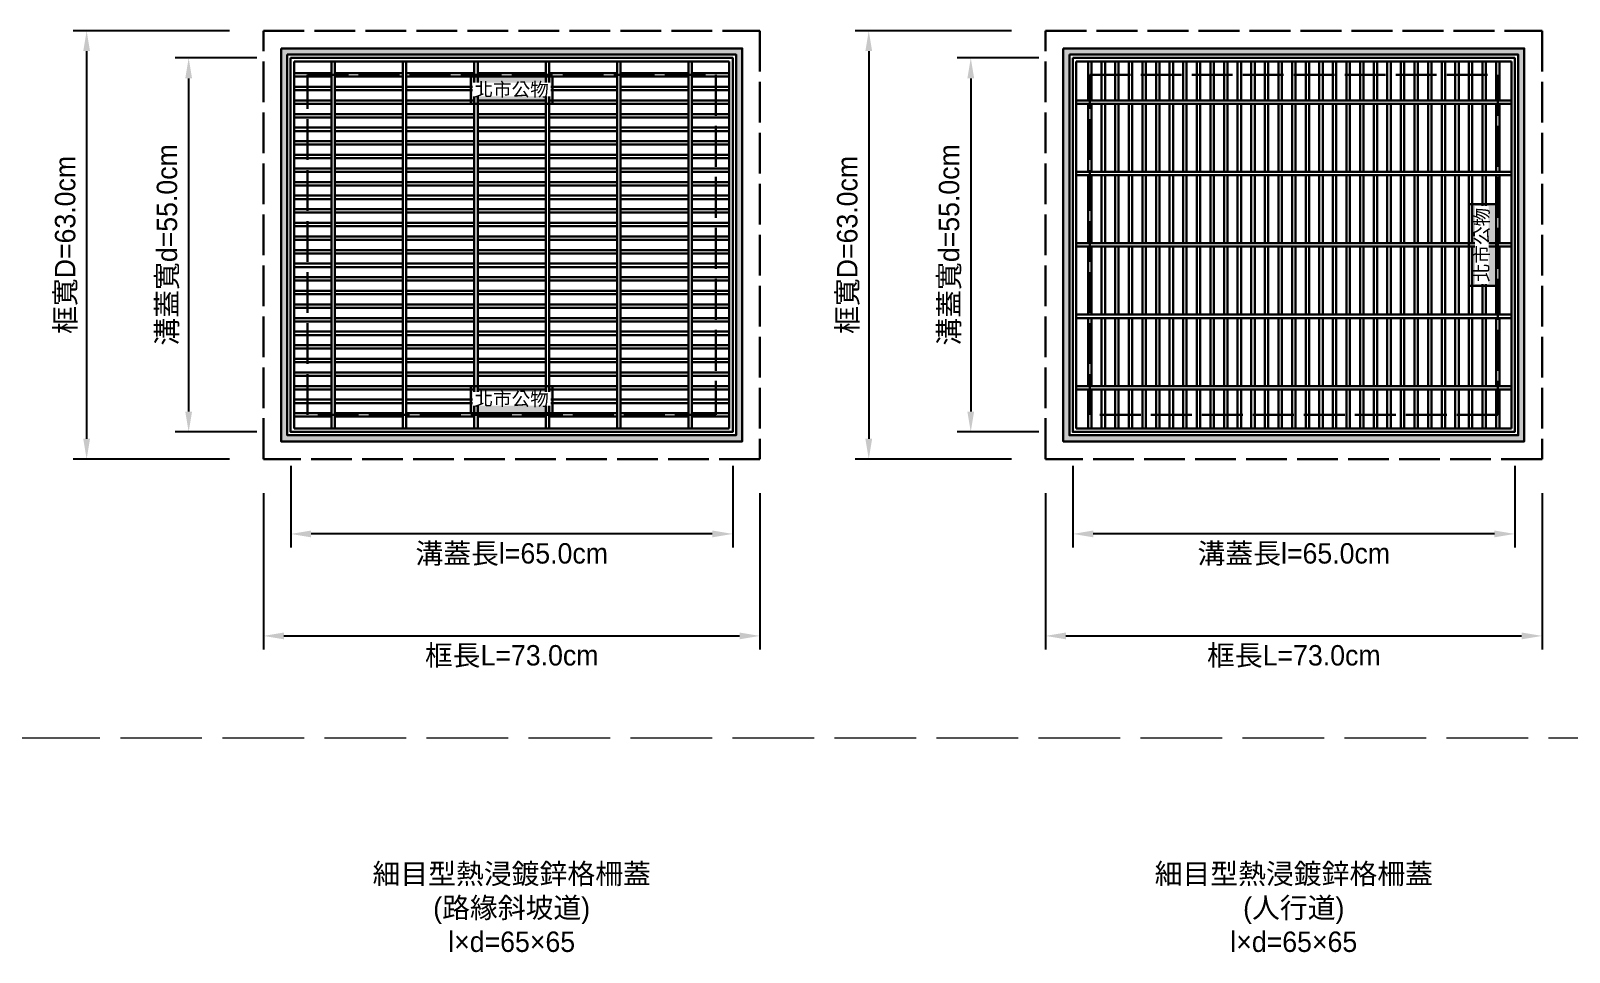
# Model space of a CAD drawing. Extents: x -8920 to 1950, y -2159 to 466.
# Drawn here: x 510.5 to 736.7, y -309.2 to -173.7 of the extents above; entities that cross this region are included whole.
import ezdxf

# ---------------------------------------------------------------- set-up
doc = ezdxf.new("R2010")
doc.units = 0
doc.header["$MEASUREMENT"] = 0
doc.linetypes.add('ACAD_ISO02W100', pattern=[15, 12, -3])
doc.layers.add('一、4.基本-隱藏', color=9, linetype='ACAD_ISO02W100', lineweight=20, plot=False)
doc.layers.add('三、3.文字-註解文字', color=2, linetype='Continuous')
doc.layers.add('二、6.繪圖-其他施作項目', color=35, linetype='Continuous', lineweight=30)
doc.styles.get("Standard").update_dxf_attribs({"font": 'kaiu.ttf', "height": 2})
doc.styles.add('註解文字', font='MS PGothic.ttf', dxfattribs={"height": 3})
doc.dimstyles.new('註解文字', dxfattribs={"dimtxt": 3, "dimasz": 3, "dimexe": 2, "dimexo": 5, "dimgap": 1, "dimtad": 2, "dimzin": 0, "dimdsep": 46, "dimtxsty": '註解文字', "dimcen": 0.1, "dimclrd": 144, "dimclre": 144, "dimclrt": 256, "dimadec": 0, "dimazin": 0, "dimtfac": 1, "dimtofl": 0, "dimtmove": 0, "dimatfit": 3, "dimfxl": 15, "dimtolj": 1, "dimtzin": 0, "dimlwd": -1, "dimlwe": -1, "dimarcsym": 1})

# ---------------------------------------------------------------- blocks, each defined once
blk = doc.blocks.new('*D12')
at = {"layer": 'Defpoints', "color": 0, "transparency": 16777216}
for p in [(548.72, -177.69), (533.72, -232.69), (548.72, -232.69)]:
    blk.add_point(p, dxfattribs=at)
at = {"layer": '三、3.文字-註解文字', "color": 144, "transparency": 16777216}
for p, q in [((543.72, -177.69), (531.72, -177.69)), ((533.72, -180.69), (533.72, -229.69)), ((543.72, -232.69), (531.72, -232.69))]:
    blk.add_line(p, q, dxfattribs=at)
for points in [[(533.22, -180.69), (534.22, -180.69), (533.72, -177.69)], [(533.22, -229.69), (534.22, -229.69), (533.72, -232.69)]]:
    blk.add_solid(points, dxfattribs=at)
at = {"layer": '三、3.文字-註解文字', "transparency": 16777216, "insert": (530.69, -205.19), "char_height": 3, "attachment_point": 5, "rotation": 90, "style": '註解文字'}
blk.add_mtext('\\A1;溝蓋寬{\\fMS PGothic|b0|i0|c128|p34;d=55.0cm}', dxfattribs=at)
blk = doc.blocks.new('*D13')
at = {"layer": 'Defpoints', "color": 0, "transparency": 16777216}
for p in [(548.72, -232.69), (613.72, -232.69), (548.72, -247.69)]:
    blk.add_point(p, dxfattribs=at)
at = {"layer": '三、3.文字-註解文字', "color": 144, "transparency": 16777216}
for p, q in [((548.72, -237.69), (548.72, -249.69)), ((613.72, -237.69), (613.72, -249.69)), ((610.72, -247.69), (551.72, -247.69))]:
    blk.add_line(p, q, dxfattribs=at)
for points in [[(551.72, -247.19), (551.72, -248.19), (548.72, -247.69)], [(610.72, -247.19), (610.72, -248.19), (613.72, -247.69)]]:
    blk.add_solid(points, dxfattribs=at)
at = {"layer": '三、3.文字-註解文字', "transparency": 16777216, "insert": (581.22, -250.72), "char_height": 3, "attachment_point": 5, "style": '註解文字'}
blk.add_mtext('\\A1;溝蓋長l{\\fMS PGothic|b0|i0|c128|p34;=65.0cm}', dxfattribs=at)
blk = doc.blocks.new('*D18')
at = {"layer": 'Defpoints', "color": 0, "transparency": 16777216}
for p in [(663.72, -177.69), (648.72, -232.69), (663.72, -232.69)]:
    blk.add_point(p, dxfattribs=at)
at = {"layer": '三、3.文字-註解文字', "color": 144, "transparency": 16777216}
for p, q in [((658.72, -177.69), (646.72, -177.69)), ((648.72, -180.69), (648.72, -229.69)), ((658.72, -232.69), (646.72, -232.69))]:
    blk.add_line(p, q, dxfattribs=at)
for points in [[(648.22, -180.69), (649.22, -180.69), (648.72, -177.69)], [(648.22, -229.69), (649.22, -229.69), (648.72, -232.69)]]:
    blk.add_solid(points, dxfattribs=at)
at = {"layer": '三、3.文字-註解文字', "transparency": 16777216, "insert": (645.69, -205.19), "char_height": 3, "attachment_point": 5, "rotation": 90, "style": '註解文字'}
blk.add_mtext('\\A1;溝蓋寬d=55.0cm', dxfattribs=at)
blk = doc.blocks.new('*D19')
at = {"layer": 'Defpoints', "color": 0, "transparency": 16777216}
for p in [(663.72, -232.69), (728.72, -232.69), (663.72, -247.69)]:
    blk.add_point(p, dxfattribs=at)
at = {"layer": '三、3.文字-註解文字', "color": 144, "transparency": 16777216}
for p, q in [((663.72, -237.69), (663.72, -249.69)), ((728.72, -237.69), (728.72, -249.69)), ((725.72, -247.69), (666.72, -247.69))]:
    blk.add_line(p, q, dxfattribs=at)
for points in [[(666.72, -247.19), (666.72, -248.19), (663.72, -247.69)], [(725.72, -247.19), (725.72, -248.19), (728.72, -247.69)]]:
    blk.add_solid(points, dxfattribs=at)
at = {"layer": '三、3.文字-註解文字', "transparency": 16777216, "insert": (696.22, -250.72), "char_height": 3, "attachment_point": 5, "style": '註解文字'}
blk.add_mtext('\\A1;溝蓋長l=65.0cm', dxfattribs=at)
blk = doc.blocks.new('*D29')
at = {"layer": 'Defpoints', "color": 0, "transparency": 16777216}
for p in [(544.72, -236.69), (617.72, -236.69), (617.72, -262.69)]:
    blk.add_point(p, dxfattribs=at)
at = {"layer": '三、3.文字-註解文字', "color": 144, "transparency": 16777216}
for p, q in [((544.72, -241.69), (544.72, -264.69)), ((617.72, -241.69), (617.72, -264.69)), ((547.72, -262.69), (614.72, -262.69))]:
    blk.add_line(p, q, dxfattribs=at)
for points in [[(547.72, -262.19), (547.72, -263.19), (544.72, -262.69)], [(614.72, -262.19), (614.72, -263.19), (617.72, -262.69)]]:
    blk.add_solid(points, dxfattribs=at)
at = {"layer": '三、3.文字-註解文字', "transparency": 16777216, "insert": (581.22, -265.71), "char_height": 3, "attachment_point": 5, "style": '註解文字'}
blk.add_mtext('\\A1;框長L=73.0cm', dxfattribs=at)
blk = doc.blocks.new('*D30')
at = {"layer": 'Defpoints', "color": 0, "transparency": 16777216}
for p in [(659.72, -173.69), (633.72, -236.69), (659.72, -236.69)]:
    blk.add_point(p, dxfattribs=at)
at = {"layer": '三、3.文字-註解文字', "color": 144, "transparency": 16777216}
for p, q in [((654.72, -173.69), (631.72, -173.69)), ((633.72, -176.69), (633.72, -233.69)), ((654.72, -236.69), (631.72, -236.69))]:
    blk.add_line(p, q, dxfattribs=at)
for points in [[(633.22, -176.69), (634.22, -176.69), (633.72, -173.69)], [(633.22, -233.69), (634.22, -233.69), (633.72, -236.69)]]:
    blk.add_solid(points, dxfattribs=at)
at = {"layer": '三、3.文字-註解文字', "transparency": 16777216, "insert": (630.72, -205.19), "char_height": 3, "attachment_point": 5, "rotation": 90, "style": '註解文字'}
blk.add_mtext('\\A1;框寬D=63.0cm', dxfattribs=at)
blk = doc.blocks.new('*D31')
at = {"layer": 'Defpoints', "color": 0, "transparency": 16777216}
for p in [(659.72, -236.69), (732.72, -236.69), (732.72, -262.69)]:
    blk.add_point(p, dxfattribs=at)
at = {"layer": '三、3.文字-註解文字', "color": 144, "transparency": 16777216}
for p, q in [((659.72, -241.69), (659.72, -264.69)), ((732.72, -241.69), (732.72, -264.69)), ((662.72, -262.69), (729.72, -262.69))]:
    blk.add_line(p, q, dxfattribs=at)
for points in [[(662.72, -262.19), (662.72, -263.19), (659.72, -262.69)], [(729.72, -262.19), (729.72, -263.19), (732.72, -262.69)]]:
    blk.add_solid(points, dxfattribs=at)
at = {"layer": '三、3.文字-註解文字', "transparency": 16777216, "insert": (696.22, -265.71), "char_height": 3, "attachment_point": 5, "style": '註解文字'}
blk.add_mtext('\\A1;框長L=73.0cm', dxfattribs=at)
blk = doc.blocks.new('*D38')
at = {"layer": 'Defpoints', "color": 0, "transparency": 16777216}
for p in [(544.72, -173.69), (518.72, -236.69), (544.72, -236.69)]:
    blk.add_point(p, dxfattribs=at)
at = {"layer": '三、3.文字-註解文字', "color": 144, "transparency": 16777216}
for p, q in [((539.72, -173.69), (516.72, -173.69)), ((518.72, -176.69), (518.72, -233.69)), ((539.72, -236.69), (516.72, -236.69))]:
    blk.add_line(p, q, dxfattribs=at)
for points in [[(518.22, -176.69), (519.22, -176.69), (518.72, -173.69)], [(518.22, -233.69), (519.22, -233.69), (518.72, -236.69)]]:
    blk.add_solid(points, dxfattribs=at)
at = {"layer": '三、3.文字-註解文字', "transparency": 16777216, "insert": (515.72, -205.19), "char_height": 3, "attachment_point": 5, "rotation": 90, "style": '註解文字'}
blk.add_mtext('\\A1;框寬D=63.0cm', dxfattribs=at)

msp = doc.modelspace()

# ---------------------------------------------------------------- hatches: boundary and pattern name
at = {"layer": '二、6.繪圖-其他施作項目'}
h = msp.add_hatch(color=256, dxfattribs=at)
h.dxf.hatch_style = 1
h.paths.add_polyline_path([(587.216, -184.44), (587.216, -180.44), (575.216, -180.44), (575.216, -184.44)])
h = msp.add_hatch(color=256, dxfattribs=at)
h.dxf.hatch_style = 1
h.paths.add_polyline_path([(725.966, -199.19), (721.966, -199.19), (721.966, -211.19), (725.966, -211.19)])
h = msp.add_hatch(color=256, dxfattribs=at)
h.dxf.hatch_style = 1
h.paths.add_polyline_path([(587.216, -229.94), (587.216, -225.94), (575.216, -225.94), (575.216, -229.94)])

# ---------------------------------------------------------------- linework, layer by layer
at = {"layer": '一、4.基本-隱藏'}
msp.add_lwpolyline([(148.68, -277.69), (1949.623, -277.69)], dxfattribs=at)
at = {"layer": '二、6.繪圖-其他施作項目'}
for points in [[(548.716, -177.69), (613.716, -177.69), (613.716, -232.69), (548.716, -232.69)], [(663.716, -177.69), (728.716, -177.69), (728.716, -232.69), (663.716, -232.69)], [(575.216, -180.44), (587.216, -180.44), (587.216, -184.44), (575.216, -184.44)], [(721.966, -211.19), (721.966, -199.19), (725.966, -199.19), (725.966, -211.19)], [(575.216, -225.94), (587.216, -225.94), (587.216, -229.94), (575.216, -229.94)]]:
    msp.add_lwpolyline(points, close=True, dxfattribs=at)
for points in [[(549.216, -178.19), (613.216, -178.19)], [(549.216, -232.19), (549.216, -178.19)], [(554.716, -178.19), (554.716, -232.19)], [(555.216, -178.19), (555.216, -232.19)], [(565.216, -178.19), (565.216, -232.19)], [(565.716, -178.19), (565.716, -232.19)], [(575.716, -178.19), (575.716, -232.19)], [(576.216, -178.19), (576.216, -232.19)], [(586.216, -232.19), (586.216, -178.19)], [(586.716, -232.19), (586.716, -178.19)], [(596.716, -232.19), (596.716, -178.19)], [(597.216, -232.19), (597.216, -178.19)], [(607.216, -232.19), (607.216, -178.19)], [(607.716, -232.19), (607.716, -178.19)], [(613.216, -178.19), (613.216, -232.19)], [(664.216, -178.19), (728.216, -178.19)], [(664.216, -232.19), (664.216, -178.19)], [(665.966, -183.94), (665.966, -178.19)], [(666.466, -183.94), (666.466, -178.19)], [(667.966, -183.94), (667.966, -178.19)], [(668.466, -183.94), (668.466, -178.19)], [(669.966, -183.94), (669.966, -178.19)], [(670.466, -183.94), (670.466, -178.19)], [(671.966, -183.94), (671.966, -178.19)], [(672.466, -183.94), (672.466, -178.19)], [(673.966, -183.94), (673.966, -178.19)], [(674.466, -183.94), (674.466, -178.19)], [(675.966, -183.94), (675.966, -178.19)], [(676.466, -183.94), (676.466, -178.19)], [(677.966, -183.94), (677.966, -178.19)], [(678.466, -183.94), (678.466, -178.19)], [(679.966, -183.94), (679.966, -178.19)], [(680.466, -183.94), (680.466, -178.19)], [(681.966, -183.94), (681.966, -178.19)], [(682.466, -183.94), (682.466, -178.19)], [(683.966, -183.94), (683.966, -178.19)], [(684.466, -183.94), (684.466, -178.19)], [(685.966, -183.94), (685.966, -178.19)], [(686.466, -183.94), (686.466, -178.19)], [(687.966, -183.94), (687.966, -178.19)], [(688.466, -183.94), (688.466, -178.19)], [(689.966, -183.94), (689.966, -178.19)], [(690.466, -183.94), (690.466, -178.19)], [(691.966, -183.94), (691.966, -178.19)], [(692.466, -183.94), (692.466, -178.19)], [(693.966, -183.94), (693.966, -178.19)], [(694.466, -183.94), (694.466, -178.19)], [(695.966, -183.94), (695.966, -178.19)], [(696.466, -183.94), (696.466, -178.19)], [(697.966, -183.94), (697.966, -178.19)], [(698.466, -183.94), (698.466, -178.19)], [(699.966, -183.94), (699.966, -178.19)], [(700.466, -183.94), (700.466, -178.19)], [(701.966, -183.94), (701.966, -178.19)], [(702.466, -183.94), (702.466, -178.19)], [(703.966, -183.94), (703.966, -178.19)], [(704.466, -183.94), (704.466, -178.19)], [(705.966, -183.94), (705.966, -178.19)], [(706.466, -183.94), (706.466, -178.19)], [(707.966, -183.94), (707.966, -178.19)], [(708.466, -183.94), (708.466, -178.19)], [(709.966, -183.94), (709.966, -178.19)], [(710.466, -183.94), (710.466, -178.19)], [(711.966, -183.94), (711.966, -178.19)], [(712.466, -183.94), (712.466, -178.19)], [(713.966, -183.94), (713.966, -178.19)], [(714.466, -183.94), (714.466, -178.19)], [(715.966, -183.94), (715.966, -178.19)], [(716.466, -183.94), (716.466, -178.19)], [(717.966, -183.94), (717.966, -178.19)], [(718.466, -183.94), (718.466, -178.19)], [(719.966, -183.94), (719.966, -178.19)], [(720.466, -183.94), (720.466, -178.19)], [(721.966, -183.94), (721.966, -178.19)], [(722.466, -183.94), (722.466, -178.19)], [(723.966, -178.19), (723.966, -183.94)], [(724.466, -178.19), (724.466, -183.94)], [(725.966, -178.19), (725.966, -183.94)], [(726.466, -178.19), (726.466, -183.94)], [(728.216, -178.19), (728.216, -232.19)], [(549.216, -179.94), (554.716, -179.94)], [(549.216, -180.44), (554.716, -180.44)], [(555.216, -179.94), (565.216, -179.94)], [(555.216, -180.44), (565.216, -180.44)], [(565.716, -179.94), (575.716, -179.94)], [(565.716, -180.44), (575.716, -180.44)], [(576.216, -179.94), (586.216, -179.94)], [(576.216, -180.44), (586.216, -180.44)], [(586.716, -179.94), (596.716, -179.94)], [(586.716, -180.44), (596.716, -180.44)], [(597.216, -179.94), (607.216, -179.94)], [(597.216, -180.44), (607.216, -180.44)], [(607.716, -179.94), (613.216, -179.94)], [(607.716, -180.44), (613.216, -180.44)], [(549.216, -181.94), (554.716, -181.94)], [(549.216, -182.44), (554.716, -182.44)], [(555.216, -181.94), (565.216, -181.94)], [(555.216, -182.44), (565.216, -182.44)], [(565.716, -181.94), (575.716, -181.94)], [(565.716, -182.44), (575.716, -182.44)], [(576.216, -181.94), (586.216, -181.94)], [(576.216, -182.44), (586.216, -182.44)], [(586.716, -181.94), (596.716, -181.94)], [(586.716, -182.44), (596.716, -182.44)], [(597.216, -181.94), (607.216, -181.94)], [(597.216, -182.44), (607.216, -182.44)], [(607.716, -181.94), (613.216, -181.94)], [(607.716, -182.44), (613.216, -182.44)], [(554.716, -183.94), (549.216, -183.94)], [(554.716, -184.44), (549.216, -184.44)], [(565.216, -183.94), (555.216, -183.94)], [(565.216, -184.44), (555.216, -184.44)], [(575.716, -183.94), (565.716, -183.94)], [(575.716, -184.44), (565.716, -184.44)], [(586.216, -183.94), (576.216, -183.94)], [(586.216, -184.44), (576.216, -184.44)], [(596.716, -183.94), (586.716, -183.94)], [(596.716, -184.44), (586.716, -184.44)], [(607.216, -183.94), (597.216, -183.94)], [(607.216, -184.44), (597.216, -184.44)], [(613.216, -183.94), (607.716, -183.94)], [(613.216, -184.44), (607.716, -184.44)], [(664.216, -183.94), (728.216, -183.94)], [(664.216, -184.44), (728.216, -184.44)], [(665.966, -194.44), (665.966, -184.44)], [(666.466, -194.44), (666.466, -184.44)], [(667.966, -194.44), (667.966, -184.44)], [(668.466, -194.44), (668.466, -184.44)], [(669.966, -194.44), (669.966, -184.44)], [(670.466, -194.44), (670.466, -184.44)], [(671.966, -194.44), (671.966, -184.44)], [(672.466, -194.44), (672.466, -184.44)], [(673.966, -194.44), (673.966, -184.44)], [(674.466, -194.44), (674.466, -184.44)], [(675.966, -194.44), (675.966, -184.44)], [(676.466, -194.44), (676.466, -184.44)], [(677.966, -194.44), (677.966, -184.44)], [(678.466, -194.44), (678.466, -184.44)], [(679.966, -194.44), (679.966, -184.44)], [(680.466, -194.44), (680.466, -184.44)], [(681.966, -194.44), (681.966, -184.44)], [(682.466, -194.44), (682.466, -184.44)], [(683.966, -194.44), (683.966, -184.44)], [(684.466, -194.44), (684.466, -184.44)], [(685.966, -194.44), (685.966, -184.44)], [(686.466, -194.44), (686.466, -184.44)], [(687.966, -194.44), (687.966, -184.44)], [(688.466, -194.44), (688.466, -184.44)], [(689.966, -194.44), (689.966, -184.44)], [(690.466, -194.44), (690.466, -184.44)], [(691.966, -194.44), (691.966, -184.44)], [(692.466, -194.44), (692.466, -184.44)], [(693.966, -194.44), (693.966, -184.44)], [(694.466, -194.44), (694.466, -184.44)], [(695.966, -194.44), (695.966, -184.44)], [(696.466, -194.44), (696.466, -184.44)], [(697.966, -194.44), (697.966, -184.44)], [(698.466, -194.44), (698.466, -184.44)], [(699.966, -194.44), (699.966, -184.44)], [(700.466, -194.44), (700.466, -184.44)], [(701.966, -194.44), (701.966, -184.44)], [(702.466, -194.44), (702.466, -184.44)], [(703.966, -194.44), (703.966, -184.44)], [(704.466, -194.44), (704.466, -184.44)], [(705.966, -194.44), (705.966, -184.44)], [(706.466, -194.44), (706.466, -184.44)], [(707.966, -194.44), (707.966, -184.44)], [(708.466, -194.44), (708.466, -184.44)], [(709.966, -194.44), (709.966, -184.44)], [(710.466, -194.44), (710.466, -184.44)], [(711.966, -194.44), (711.966, -184.44)], [(712.466, -194.44), (712.466, -184.44)], [(713.966, -194.44), (713.966, -184.44)], [(714.466, -194.44), (714.466, -184.44)], [(715.966, -194.44), (715.966, -184.44)], [(716.466, -194.44), (716.466, -184.44)], [(717.966, -194.44), (717.966, -184.44)], [(718.466, -194.44), (718.466, -184.44)], [(719.966, -194.44), (719.966, -184.44)], [(720.466, -194.44), (720.466, -184.44)], [(721.966, -194.44), (721.966, -184.44)], [(722.466, -194.44), (722.466, -184.44)], [(723.966, -184.44), (723.966, -194.44)], [(724.466, -184.44), (724.466, -194.44)], [(725.966, -184.44), (725.966, -194.44)], [(726.466, -184.44), (726.466, -194.44)], [(554.716, -185.94), (549.216, -185.94)], [(554.716, -186.44), (549.216, -186.44)], [(565.216, -185.94), (555.216, -185.94)], [(565.216, -186.44), (555.216, -186.44)], [(575.716, -185.94), (565.716, -185.94)], [(575.716, -186.44), (565.716, -186.44)], [(586.216, -185.94), (576.216, -185.94)], [(586.216, -186.44), (576.216, -186.44)], [(596.716, -185.94), (586.716, -185.94)], [(596.716, -186.44), (586.716, -186.44)], [(607.216, -185.94), (597.216, -185.94)], [(607.216, -186.44), (597.216, -186.44)], [(613.216, -185.94), (607.716, -185.94)], [(613.216, -186.44), (607.716, -186.44)], [(554.716, -187.94), (549.216, -187.94)], [(554.716, -188.44), (549.216, -188.44)], [(554.716, -189.94), (549.216, -189.94)], [(565.216, -187.94), (555.216, -187.94)], [(565.216, -188.44), (555.216, -188.44)], [(565.216, -189.94), (555.216, -189.94)], [(575.716, -187.94), (565.716, -187.94)], [(575.716, -188.44), (565.716, -188.44)], [(575.716, -189.94), (565.716, -189.94)], [(586.216, -187.94), (576.216, -187.94)], [(586.216, -188.44), (576.216, -188.44)], [(586.216, -189.94), (576.216, -189.94)], [(596.716, -187.94), (586.716, -187.94)], [(596.716, -188.44), (586.716, -188.44)], [(596.716, -189.94), (586.716, -189.94)], [(607.216, -187.94), (597.216, -187.94)], [(607.216, -188.44), (597.216, -188.44)], [(607.216, -189.94), (597.216, -189.94)], [(613.216, -187.94), (607.716, -187.94)], [(613.216, -188.44), (607.716, -188.44)], [(613.216, -189.94), (607.716, -189.94)], [(554.716, -190.44), (549.216, -190.44)], [(554.716, -191.94), (549.216, -191.94)], [(565.216, -190.44), (555.216, -190.44)], [(565.216, -191.94), (555.216, -191.94)], [(575.716, -190.44), (565.716, -190.44)], [(575.716, -191.94), (565.716, -191.94)], [(586.216, -190.44), (576.216, -190.44)], [(586.216, -191.94), (576.216, -191.94)], [(596.716, -190.44), (586.716, -190.44)], [(596.716, -191.94), (586.716, -191.94)], [(607.216, -190.44), (597.216, -190.44)], [(607.216, -191.94), (597.216, -191.94)], [(613.216, -190.44), (607.716, -190.44)], [(613.216, -191.94), (607.716, -191.94)], [(554.716, -192.44), (549.216, -192.44)], [(554.716, -193.94), (549.216, -193.94)], [(554.716, -194.44), (549.216, -194.44)], [(565.216, -192.44), (555.216, -192.44)], [(565.216, -193.94), (555.216, -193.94)], [(565.216, -194.44), (555.216, -194.44)], [(575.716, -192.44), (565.716, -192.44)], [(575.716, -193.94), (565.716, -193.94)], [(575.716, -194.44), (565.716, -194.44)], [(586.216, -192.44), (576.216, -192.44)], [(586.216, -193.94), (576.216, -193.94)], [(586.216, -194.44), (576.216, -194.44)], [(596.716, -192.44), (586.716, -192.44)], [(596.716, -193.94), (586.716, -193.94)], [(596.716, -194.44), (586.716, -194.44)], [(607.216, -192.44), (597.216, -192.44)], [(607.216, -193.94), (597.216, -193.94)], [(607.216, -194.44), (597.216, -194.44)], [(613.216, -192.44), (607.716, -192.44)], [(613.216, -193.94), (607.716, -193.94)], [(613.216, -194.44), (607.716, -194.44)], [(664.216, -194.44), (728.216, -194.44)], [(554.716, -195.94), (549.216, -195.94)], [(554.716, -196.44), (549.216, -196.44)], [(565.216, -195.94), (555.216, -195.94)], [(565.216, -196.44), (555.216, -196.44)], [(575.716, -195.94), (565.716, -195.94)], [(575.716, -196.44), (565.716, -196.44)], [(586.216, -195.94), (576.216, -195.94)], [(586.216, -196.44), (576.216, -196.44)], [(596.716, -195.94), (586.716, -195.94)], [(596.716, -196.44), (586.716, -196.44)], [(607.216, -195.94), (597.216, -195.94)], [(607.216, -196.44), (597.216, -196.44)], [(613.216, -195.94), (607.716, -195.94)], [(613.216, -196.44), (607.716, -196.44)], [(664.216, -194.94), (728.216, -194.94)], [(665.966, -204.94), (665.966, -194.94)], [(666.466, -204.94), (666.466, -194.94)], [(667.966, -204.94), (667.966, -194.94)], [(668.466, -204.94), (668.466, -194.94)], [(669.966, -204.94), (669.966, -194.94)], [(670.466, -204.94), (670.466, -194.94)], [(671.966, -204.94), (671.966, -194.94)], [(672.466, -204.94), (672.466, -194.94)], [(673.966, -204.94), (673.966, -194.94)], [(674.466, -204.94), (674.466, -194.94)], [(675.966, -204.94), (675.966, -194.94)], [(676.466, -204.94), (676.466, -194.94)], [(677.966, -204.94), (677.966, -194.94)], [(678.466, -204.94), (678.466, -194.94)], [(679.966, -204.94), (679.966, -194.94)], [(680.466, -204.94), (680.466, -194.94)], [(681.966, -204.94), (681.966, -194.94)], [(682.466, -204.94), (682.466, -194.94)], [(683.966, -204.94), (683.966, -194.94)], [(684.466, -204.94), (684.466, -194.94)], [(685.966, -204.94), (685.966, -194.94)], [(686.466, -204.94), (686.466, -194.94)], [(687.966, -204.94), (687.966, -194.94)], [(688.466, -204.94), (688.466, -194.94)], [(689.966, -204.94), (689.966, -194.94)], [(690.466, -204.94), (690.466, -194.94)], [(691.966, -204.94), (691.966, -194.94)], [(692.466, -204.94), (692.466, -194.94)], [(693.966, -204.94), (693.966, -194.94)], [(694.466, -204.94), (694.466, -194.94)], [(695.966, -204.94), (695.966, -194.94)], [(696.466, -204.94), (696.466, -194.94)], [(697.966, -204.94), (697.966, -194.94)], [(698.466, -204.94), (698.466, -194.94)], [(699.966, -204.94), (699.966, -194.94)], [(700.466, -204.94), (700.466, -194.94)], [(701.966, -204.94), (701.966, -194.94)], [(702.466, -204.94), (702.466, -194.94)], [(703.966, -204.94), (703.966, -194.94)], [(704.466, -204.94), (704.466, -194.94)], [(705.966, -204.94), (705.966, -194.94)], [(706.466, -204.94), (706.466, -194.94)], [(707.966, -204.94), (707.966, -194.94)], [(708.466, -204.94), (708.466, -194.94)], [(709.966, -204.94), (709.966, -194.94)], [(710.466, -204.94), (710.466, -194.94)], [(711.966, -204.94), (711.966, -194.94)], [(712.466, -204.94), (712.466, -194.94)], [(713.966, -204.94), (713.966, -194.94)], [(714.466, -204.94), (714.466, -194.94)], [(715.966, -204.94), (715.966, -194.94)], [(716.466, -204.94), (716.466, -194.94)], [(717.966, -204.94), (717.966, -194.94)], [(718.466, -204.94), (718.466, -194.94)], [(719.966, -204.94), (719.966, -194.94)], [(720.466, -204.94), (720.466, -194.94)], [(721.966, -204.94), (721.966, -194.94)], [(722.466, -204.94), (722.466, -194.94)], [(723.966, -194.94), (723.966, -204.94)], [(724.466, -194.94), (724.466, -204.94)], [(725.966, -194.94), (725.966, -204.94)], [(726.466, -194.94), (726.466, -204.94)], [(554.716, -197.94), (549.216, -197.94)], [(554.716, -198.44), (549.216, -198.44)], [(565.216, -197.94), (555.216, -197.94)], [(565.216, -198.44), (555.216, -198.44)], [(575.716, -197.94), (565.716, -197.94)], [(575.716, -198.44), (565.716, -198.44)], [(586.216, -197.94), (576.216, -197.94)], [(586.216, -198.44), (576.216, -198.44)], [(596.716, -197.94), (586.716, -197.94)], [(596.716, -198.44), (586.716, -198.44)], [(607.216, -197.94), (597.216, -197.94)], [(607.216, -198.44), (597.216, -198.44)], [(613.216, -197.94), (607.716, -197.94)], [(613.216, -198.44), (607.716, -198.44)], [(554.716, -199.94), (549.216, -199.94)], [(554.716, -200.44), (549.216, -200.44)], [(565.216, -199.94), (555.216, -199.94)], [(565.216, -200.44), (555.216, -200.44)], [(575.716, -199.94), (565.716, -199.94)], [(575.716, -200.44), (565.716, -200.44)], [(586.216, -199.94), (576.216, -199.94)], [(586.216, -200.44), (576.216, -200.44)], [(596.716, -199.94), (586.716, -199.94)], [(596.716, -200.44), (586.716, -200.44)], [(607.216, -199.94), (597.216, -199.94)], [(607.216, -200.44), (597.216, -200.44)], [(613.216, -199.94), (607.716, -199.94)], [(613.216, -200.44), (607.716, -200.44)], [(554.716, -201.94), (549.216, -201.94)], [(554.716, -202.44), (549.216, -202.44)], [(565.216, -201.94), (555.216, -201.94)], [(565.216, -202.44), (555.216, -202.44)], [(575.716, -201.94), (565.716, -201.94)], [(575.716, -202.44), (565.716, -202.44)], [(586.216, -201.94), (576.216, -201.94)], [(586.216, -202.44), (576.216, -202.44)], [(596.716, -201.94), (586.716, -201.94)], [(596.716, -202.44), (586.716, -202.44)], [(607.216, -201.94), (597.216, -201.94)], [(607.216, -202.44), (597.216, -202.44)], [(613.216, -201.94), (607.716, -201.94)], [(613.216, -202.44), (607.716, -202.44)], [(554.716, -203.94), (549.216, -203.94)], [(554.716, -204.44), (549.216, -204.44)], [(565.216, -203.94), (555.216, -203.94)], [(565.216, -204.44), (555.216, -204.44)], [(575.716, -203.94), (565.716, -203.94)], [(575.716, -204.44), (565.716, -204.44)], [(586.216, -203.94), (576.216, -203.94)], [(586.216, -204.44), (576.216, -204.44)], [(596.716, -203.94), (586.716, -203.94)], [(596.716, -204.44), (586.716, -204.44)], [(607.216, -203.94), (597.216, -203.94)], [(607.216, -204.44), (597.216, -204.44)], [(613.216, -203.94), (607.716, -203.94)], [(613.216, -204.44), (607.716, -204.44)], [(664.216, -204.94), (728.216, -204.94)], [(728.216, -205.44), (664.216, -205.44)], [(665.966, -215.44), (665.966, -205.44)], [(666.466, -215.44), (666.466, -205.44)], [(667.966, -215.44), (667.966, -205.44)], [(668.466, -215.44), (668.466, -205.44)], [(669.966, -215.44), (669.966, -205.44)], [(670.466, -215.44), (670.466, -205.44)], [(671.966, -215.44), (671.966, -205.44)], [(672.466, -215.44), (672.466, -205.44)], [(673.966, -215.44), (673.966, -205.44)], [(674.466, -215.44), (674.466, -205.44)], [(675.966, -215.44), (675.966, -205.44)], [(676.466, -215.44), (676.466, -205.44)], [(677.966, -215.44), (677.966, -205.44)], [(678.466, -215.44), (678.466, -205.44)], [(679.966, -215.44), (679.966, -205.44)], [(680.466, -215.44), (680.466, -205.44)], [(681.966, -215.44), (681.966, -205.44)], [(682.466, -215.44), (682.466, -205.44)], [(683.966, -215.44), (683.966, -205.44)], [(684.466, -215.44), (684.466, -205.44)], [(685.966, -215.44), (685.966, -205.44)], [(686.466, -215.44), (686.466, -205.44)], [(687.966, -215.44), (687.966, -205.44)], [(688.466, -215.44), (688.466, -205.44)], [(689.966, -215.44), (689.966, -205.44)], [(690.466, -215.44), (690.466, -205.44)], [(691.966, -215.44), (691.966, -205.44)], [(692.466, -215.44), (692.466, -205.44)], [(693.966, -215.44), (693.966, -205.44)], [(694.466, -215.44), (694.466, -205.44)], [(695.966, -215.44), (695.966, -205.44)], [(696.466, -215.44), (696.466, -205.44)], [(697.966, -215.44), (697.966, -205.44)], [(698.466, -215.44), (698.466, -205.44)], [(699.966, -215.44), (699.966, -205.44)], [(700.466, -215.44), (700.466, -205.44)], [(701.966, -215.44), (701.966, -205.44)], [(702.466, -215.44), (702.466, -205.44)], [(703.966, -215.44), (703.966, -205.44)], [(704.466, -215.44), (704.466, -205.44)], [(705.966, -215.44), (705.966, -205.44)], [(706.466, -215.44), (706.466, -205.44)], [(707.966, -215.44), (707.966, -205.44)], [(708.466, -215.44), (708.466, -205.44)], [(709.966, -215.44), (709.966, -205.44)], [(710.466, -215.44), (710.466, -205.44)], [(711.966, -215.44), (711.966, -205.44)], [(712.466, -215.44), (712.466, -205.44)], [(713.966, -215.44), (713.966, -205.44)], [(714.466, -215.44), (714.466, -205.44)], [(715.966, -215.44), (715.966, -205.44)], [(716.466, -215.44), (716.466, -205.44)], [(717.966, -215.44), (717.966, -205.44)], [(718.466, -215.44), (718.466, -205.44)], [(719.966, -215.44), (719.966, -205.44)], [(720.466, -215.44), (720.466, -205.44)], [(721.966, -215.44), (721.966, -205.44)], [(722.466, -215.44), (722.466, -205.44)], [(723.966, -205.44), (723.966, -215.44)], [(724.466, -205.44), (724.466, -215.44)], [(725.966, -205.44), (725.966, -215.44)], [(726.466, -205.44), (726.466, -215.44)], [(554.716, -205.94), (549.216, -205.94)], [(554.716, -206.44), (549.216, -206.44)], [(554.716, -207.94), (549.216, -207.94)], [(565.216, -205.94), (555.216, -205.94)], [(565.216, -206.44), (555.216, -206.44)], [(565.216, -207.94), (555.216, -207.94)], [(575.716, -205.94), (565.716, -205.94)], [(575.716, -206.44), (565.716, -206.44)], [(575.716, -207.94), (565.716, -207.94)], [(586.216, -205.94), (576.216, -205.94)], [(586.216, -206.44), (576.216, -206.44)], [(586.216, -207.94), (576.216, -207.94)], [(596.716, -205.94), (586.716, -205.94)], [(596.716, -206.44), (586.716, -206.44)], [(596.716, -207.94), (586.716, -207.94)], [(607.216, -205.94), (597.216, -205.94)], [(607.216, -206.44), (597.216, -206.44)], [(607.216, -207.94), (597.216, -207.94)], [(613.216, -205.94), (607.716, -205.94)], [(613.216, -206.44), (607.716, -206.44)], [(613.216, -207.94), (607.716, -207.94)], [(554.716, -208.44), (549.216, -208.44)], [(554.716, -209.94), (549.216, -209.94)], [(565.216, -208.44), (555.216, -208.44)], [(565.216, -209.94), (555.216, -209.94)], [(575.716, -208.44), (565.716, -208.44)], [(575.716, -209.94), (565.716, -209.94)], [(586.216, -208.44), (576.216, -208.44)], [(586.216, -209.94), (576.216, -209.94)], [(596.716, -208.44), (586.716, -208.44)], [(596.716, -209.94), (586.716, -209.94)], [(607.216, -208.44), (597.216, -208.44)], [(607.216, -209.94), (597.216, -209.94)], [(613.216, -208.44), (607.716, -208.44)], [(613.216, -209.94), (607.716, -209.94)], [(554.716, -210.44), (549.216, -210.44)], [(554.716, -211.94), (549.216, -211.94)], [(554.716, -212.44), (549.216, -212.44)], [(565.216, -210.44), (555.216, -210.44)], [(565.216, -211.94), (555.216, -211.94)], [(565.216, -212.44), (555.216, -212.44)], [(575.716, -210.44), (565.716, -210.44)], [(575.716, -211.94), (565.716, -211.94)], [(575.716, -212.44), (565.716, -212.44)], [(586.216, -210.44), (576.216, -210.44)], [(586.216, -211.94), (576.216, -211.94)], [(586.216, -212.44), (576.216, -212.44)], [(596.716, -210.44), (586.716, -210.44)], [(596.716, -211.94), (586.716, -211.94)], [(596.716, -212.44), (586.716, -212.44)], [(607.216, -210.44), (597.216, -210.44)], [(607.216, -211.94), (597.216, -211.94)], [(607.216, -212.44), (597.216, -212.44)], [(613.216, -210.44), (607.716, -210.44)], [(613.216, -211.94), (607.716, -211.94)], [(613.216, -212.44), (607.716, -212.44)], [(554.716, -213.94), (549.216, -213.94)], [(554.716, -214.44), (549.216, -214.44)], [(565.216, -213.94), (555.216, -213.94)], [(565.216, -214.44), (555.216, -214.44)], [(575.716, -213.94), (565.716, -213.94)], [(575.716, -214.44), (565.716, -214.44)], [(586.216, -213.94), (576.216, -213.94)], [(586.216, -214.44), (576.216, -214.44)], [(596.716, -213.94), (586.716, -213.94)], [(596.716, -214.44), (586.716, -214.44)], [(607.216, -213.94), (597.216, -213.94)], [(607.216, -214.44), (597.216, -214.44)], [(613.216, -213.94), (607.716, -213.94)], [(613.216, -214.44), (607.716, -214.44)], [(554.716, -215.94), (549.216, -215.94)], [(554.716, -216.44), (549.216, -216.44)], [(565.216, -215.94), (555.216, -215.94)], [(565.216, -216.44), (555.216, -216.44)], [(575.716, -215.94), (565.716, -215.94)], [(575.716, -216.44), (565.716, -216.44)], [(586.216, -215.94), (576.216, -215.94)], [(586.216, -216.44), (576.216, -216.44)], [(596.716, -215.94), (586.716, -215.94)], [(596.716, -216.44), (586.716, -216.44)], [(607.216, -215.94), (597.216, -215.94)], [(607.216, -216.44), (597.216, -216.44)], [(613.216, -215.94), (607.716, -215.94)], [(613.216, -216.44), (607.716, -216.44)], [(728.216, -215.44), (664.216, -215.44)], [(728.216, -215.94), (664.216, -215.94)], [(665.966, -225.94), (665.966, -215.94)], [(666.466, -225.94), (666.466, -215.94)], [(667.966, -225.94), (667.966, -215.94)], [(668.466, -225.94), (668.466, -215.94)], [(669.966, -225.94), (669.966, -215.94)], [(670.466, -225.94), (670.466, -215.94)], [(671.966, -225.94), (671.966, -215.94)], [(672.466, -225.94), (672.466, -215.94)], [(673.966, -225.94), (673.966, -215.94)], [(674.466, -225.94), (674.466, -215.94)], [(675.966, -225.94), (675.966, -215.94)], [(676.466, -225.94), (676.466, -215.94)], [(677.966, -225.94), (677.966, -215.94)], [(678.466, -225.94), (678.466, -215.94)], [(679.966, -225.94), (679.966, -215.94)], [(680.466, -225.94), (680.466, -215.94)], [(681.966, -225.94), (681.966, -215.94)], [(682.466, -225.94), (682.466, -215.94)], [(683.966, -225.94), (683.966, -215.94)], [(684.466, -225.94), (684.466, -215.94)], [(685.966, -225.94), (685.966, -215.94)], [(686.466, -225.94), (686.466, -215.94)], [(687.966, -225.94), (687.966, -215.94)], [(688.466, -225.94), (688.466, -215.94)], [(689.966, -225.94), (689.966, -215.94)], [(690.466, -225.94), (690.466, -215.94)], [(691.966, -225.94), (691.966, -215.94)], [(692.466, -225.94), (692.466, -215.94)], [(693.966, -225.94), (693.966, -215.94)], [(694.466, -225.94), (694.466, -215.94)], [(695.966, -225.94), (695.966, -215.94)], [(696.466, -225.94), (696.466, -215.94)], [(697.966, -225.94), (697.966, -215.94)], [(698.466, -225.94), (698.466, -215.94)], [(699.966, -225.94), (699.966, -215.94)], [(700.466, -225.94), (700.466, -215.94)], [(701.966, -225.94), (701.966, -215.94)], [(702.466, -225.94), (702.466, -215.94)], [(703.966, -225.94), (703.966, -215.94)], [(704.466, -225.94), (704.466, -215.94)], [(705.966, -225.94), (705.966, -215.94)], [(706.466, -225.94), (706.466, -215.94)], [(707.966, -225.94), (707.966, -215.94)], [(708.466, -225.94), (708.466, -215.94)], [(709.966, -225.94), (709.966, -215.94)], [(710.466, -225.94), (710.466, -215.94)], [(711.966, -225.94), (711.966, -215.94)], [(712.466, -225.94), (712.466, -215.94)], [(713.966, -225.94), (713.966, -215.94)], [(714.466, -225.94), (714.466, -215.94)], [(715.966, -225.94), (715.966, -215.94)], [(716.466, -225.94), (716.466, -215.94)], [(717.966, -225.94), (717.966, -215.94)], [(718.466, -225.94), (718.466, -215.94)], [(719.966, -225.94), (719.966, -215.94)], [(720.466, -225.94), (720.466, -215.94)], [(721.966, -225.94), (721.966, -215.94)], [(722.466, -225.94), (722.466, -215.94)], [(723.966, -215.94), (723.966, -225.94)], [(724.466, -215.94), (724.466, -225.94)], [(725.966, -215.94), (725.966, -225.94)], [(726.466, -215.94), (726.466, -225.94)], [(554.716, -217.94), (549.216, -217.94)], [(554.716, -218.44), (549.216, -218.44)], [(565.216, -217.94), (555.216, -217.94)], [(565.216, -218.44), (555.216, -218.44)], [(575.716, -217.94), (565.716, -217.94)], [(575.716, -218.44), (565.716, -218.44)], [(586.216, -217.94), (576.216, -217.94)], [(586.216, -218.44), (576.216, -218.44)], [(596.716, -217.94), (586.716, -217.94)], [(596.716, -218.44), (586.716, -218.44)], [(607.216, -217.94), (597.216, -217.94)], [(607.216, -218.44), (597.216, -218.44)], [(613.216, -217.94), (607.716, -217.94)], [(613.216, -218.44), (607.716, -218.44)], [(554.716, -219.94), (549.216, -219.94)], [(554.716, -220.44), (549.216, -220.44)], [(565.216, -219.94), (555.216, -219.94)], [(565.216, -220.44), (555.216, -220.44)], [(575.716, -219.94), (565.716, -219.94)], [(575.716, -220.44), (565.716, -220.44)], [(586.216, -219.94), (576.216, -219.94)], [(586.216, -220.44), (576.216, -220.44)], [(596.716, -219.94), (586.716, -219.94)], [(596.716, -220.44), (586.716, -220.44)], [(607.216, -219.94), (597.216, -219.94)], [(607.216, -220.44), (597.216, -220.44)], [(613.216, -219.94), (607.716, -219.94)], [(613.216, -220.44), (607.716, -220.44)], [(554.716, -221.94), (549.216, -221.94)], [(554.716, -222.44), (549.216, -222.44)], [(554.716, -223.94), (549.216, -223.94)], [(565.216, -221.94), (555.216, -221.94)], [(565.216, -222.44), (555.216, -222.44)], [(565.216, -223.94), (555.216, -223.94)], [(575.716, -221.94), (565.716, -221.94)], [(575.716, -222.44), (565.716, -222.44)], [(575.716, -223.94), (565.716, -223.94)], [(586.216, -221.94), (576.216, -221.94)], [(586.216, -222.44), (576.216, -222.44)], [(586.216, -223.94), (576.216, -223.94)], [(596.716, -221.94), (586.716, -221.94)], [(596.716, -222.44), (586.716, -222.44)], [(596.716, -223.94), (586.716, -223.94)], [(607.216, -221.94), (597.216, -221.94)], [(607.216, -222.44), (597.216, -222.44)], [(607.216, -223.94), (597.216, -223.94)], [(613.216, -221.94), (607.716, -221.94)], [(613.216, -222.44), (607.716, -222.44)], [(613.216, -223.94), (607.716, -223.94)], [(554.716, -224.44), (549.216, -224.44)], [(554.716, -225.94), (549.216, -225.94)], [(565.216, -224.44), (555.216, -224.44)], [(565.216, -225.94), (555.216, -225.94)], [(575.716, -224.44), (565.716, -224.44)], [(575.716, -225.94), (565.716, -225.94)], [(586.216, -224.44), (576.216, -224.44)], [(586.216, -225.94), (576.216, -225.94)], [(596.716, -224.44), (586.716, -224.44)], [(596.716, -225.94), (586.716, -225.94)], [(607.216, -224.44), (597.216, -224.44)], [(607.216, -225.94), (597.216, -225.94)], [(613.216, -224.44), (607.716, -224.44)], [(613.216, -225.94), (607.716, -225.94)], [(728.216, -225.94), (664.216, -225.94)], [(554.716, -226.44), (549.216, -226.44)], [(554.716, -227.94), (549.216, -227.94)], [(554.716, -228.44), (549.216, -228.44)], [(565.216, -226.44), (555.216, -226.44)], [(565.216, -227.94), (555.216, -227.94)], [(565.216, -228.44), (555.216, -228.44)], [(575.716, -226.44), (565.716, -226.44)], [(575.716, -227.94), (565.716, -227.94)], [(575.716, -228.44), (565.716, -228.44)], [(586.216, -226.44), (576.216, -226.44)], [(586.216, -227.94), (576.216, -227.94)], [(586.216, -228.44), (576.216, -228.44)], [(596.716, -226.44), (586.716, -226.44)], [(596.716, -227.94), (586.716, -227.94)], [(596.716, -228.44), (586.716, -228.44)], [(607.216, -226.44), (597.216, -226.44)], [(607.216, -227.94), (597.216, -227.94)], [(607.216, -228.44), (597.216, -228.44)], [(613.216, -226.44), (607.716, -226.44)], [(613.216, -227.94), (607.716, -227.94)], [(613.216, -228.44), (607.716, -228.44)], [(728.216, -226.44), (664.216, -226.44)], [(665.966, -232.19), (665.966, -226.44)], [(666.466, -232.19), (666.466, -226.44)], [(667.966, -232.19), (667.966, -226.44)], [(668.466, -232.19), (668.466, -226.44)], [(669.966, -232.19), (669.966, -226.44)], [(670.466, -232.19), (670.466, -226.44)], [(671.966, -232.19), (671.966, -226.44)], [(672.466, -232.19), (672.466, -226.44)], [(673.966, -232.19), (673.966, -226.44)], [(674.466, -232.19), (674.466, -226.44)], [(675.966, -232.19), (675.966, -226.44)], [(676.466, -232.19), (676.466, -226.44)], [(677.966, -232.19), (677.966, -226.44)], [(678.466, -232.19), (678.466, -226.44)], [(679.966, -232.19), (679.966, -226.44)], [(680.466, -232.19), (680.466, -226.44)], [(681.966, -232.19), (681.966, -226.44)], [(682.466, -232.19), (682.466, -226.44)], [(683.966, -232.19), (683.966, -226.44)], [(684.466, -232.19), (684.466, -226.44)], [(685.966, -232.19), (685.966, -226.44)], [(686.466, -232.19), (686.466, -226.44)], [(687.966, -232.19), (687.966, -226.44)], [(688.466, -232.19), (688.466, -226.44)], [(689.966, -232.19), (689.966, -226.44)], [(690.466, -232.19), (690.466, -226.44)], [(691.966, -232.19), (691.966, -226.44)], [(692.466, -232.19), (692.466, -226.44)], [(693.966, -232.19), (693.966, -226.44)], [(694.466, -232.19), (694.466, -226.44)], [(695.966, -232.19), (695.966, -226.44)], [(696.466, -232.19), (696.466, -226.44)], [(697.966, -232.19), (697.966, -226.44)], [(698.466, -232.19), (698.466, -226.44)], [(699.966, -232.19), (699.966, -226.44)], [(700.466, -232.19), (700.466, -226.44)], [(701.966, -232.19), (701.966, -226.44)], [(702.466, -232.19), (702.466, -226.44)], [(703.966, -232.19), (703.966, -226.44)], [(704.466, -232.19), (704.466, -226.44)], [(705.966, -232.19), (705.966, -226.44)], [(706.466, -232.19), (706.466, -226.44)], [(707.966, -232.19), (707.966, -226.44)], [(708.466, -232.19), (708.466, -226.44)], [(709.966, -232.19), (709.966, -226.44)], [(710.466, -232.19), (710.466, -226.44)], [(711.966, -232.19), (711.966, -226.44)], [(712.466, -232.19), (712.466, -226.44)], [(713.966, -232.19), (713.966, -226.44)], [(714.466, -232.19), (714.466, -226.44)], [(715.966, -232.19), (715.966, -226.44)], [(716.466, -232.19), (716.466, -226.44)], [(717.966, -232.19), (717.966, -226.44)], [(718.466, -232.19), (718.466, -226.44)], [(719.966, -232.19), (719.966, -226.44)], [(720.466, -232.19), (720.466, -226.44)], [(721.966, -232.19), (721.966, -226.44)], [(722.466, -232.19), (722.466, -226.44)], [(723.966, -226.44), (723.966, -232.19)], [(724.466, -226.44), (724.466, -232.19)], [(725.966, -226.44), (725.966, -232.19)], [(726.466, -226.44), (726.466, -232.19)], [(554.716, -229.94), (549.216, -229.94)], [(554.716, -230.44), (549.216, -230.44)], [(565.216, -229.94), (555.216, -229.94)], [(565.216, -230.44), (555.216, -230.44)], [(575.716, -229.94), (565.716, -229.94)], [(575.716, -230.44), (565.716, -230.44)], [(586.216, -229.94), (576.216, -229.94)], [(586.216, -230.44), (576.216, -230.44)], [(596.716, -229.94), (586.716, -229.94)], [(596.716, -230.44), (586.716, -230.44)], [(607.216, -229.94), (597.216, -229.94)], [(607.216, -230.44), (597.216, -230.44)], [(613.216, -229.94), (607.716, -229.94)], [(613.216, -230.44), (607.716, -230.44)], [(613.216, -232.19), (549.216, -232.19)], [(728.216, -232.19), (664.216, -232.19)]]:
    msp.add_lwpolyline(points, dxfattribs=at)

# ---------------------------------------------------------------- texts
at = {"layer": '三、3.文字-註解文字', "char_height": 3, "attachment_point": 5, "style": '註解文字'}
for s, insert in [('{\\fMS PGothic|b0|i0|c128|p34;細目型熱浸鍍鋅格柵蓋\\P(路緣斜坡道)\\P}l{\\fMS PGothic|b0|i0|c128|p34;×d=65×65}', (581.216, -302.69)), ('{\\fMS PGothic|b0|i0|c128|p34;細目型熱浸鍍鋅格柵蓋\\P(人行道)\\P}l{\\fMS PGothic|b0|i0|c128|p34;×d=65×65}', (696.216, -302.69))]:
    msp.add_mtext_dynamic_manual_height_columns(s, width=47.50959, gutter_width=15, heights=[0], dxfattribs=dict(at, insert=insert))

# ---------------------------------------------------------------- dimensions: what is measured, and where the dimension line sits
at = {"layer": '三、3.文字-註解文字'}
for base, p1, p2, text, picture, middle in [((518.716, -236.69), (544.716, -173.69), (544.716, -236.69), '框寬D=63.0cm', '*D38', (515.721, -205.19)), ((633.716, -236.69), (659.716, -173.69), (659.716, -236.69), '框寬D=63.0cm', '*D30', (630.721, -205.19)), ((533.716, -232.69), (548.716, -177.69), (548.716, -232.69), '溝蓋寬{\\fMS PGothic|b0|i0|c128|p34;d=55.0cm}', '*D12', (530.687, -205.19)), ((648.716, -232.69), (663.716, -177.69), (663.716, -232.69), '溝蓋寬d=55.0cm', '*D18', (645.687, -205.19))]:
    dim = msp.add_linear_dim(base=base, p1=p1, p2=p2, angle=90, text=text, dimstyle='註解文字', dxfattribs=at)
    dim.commit()
    dim.dimension.update_dxf_attribs({"geometry": picture, "text_midpoint": middle})
for base, p1, p2, text, picture, middle in [((548.716, -247.69), (613.716, -232.69), (548.716, -232.69), '溝蓋長l{\\fMS PGothic|b0|i0|c128|p34;=65.0cm}', '*D13', (581.216, -250.718)), ((663.716, -247.69), (728.716, -232.69), (663.716, -232.69), '溝蓋長l=65.0cm', '*D19', (696.216, -250.718)), ((617.716, -262.69), (544.716, -236.69), (617.716, -236.69), '框長L=73.0cm', '*D29', (581.216, -265.71)), ((732.716, -262.69), (659.716, -236.69), (732.716, -236.69), '框長L=73.0cm', '*D31', (696.216, -265.71))]:
    dim = msp.add_linear_dim(base=base, p1=p1, p2=p2, text=text, dimstyle='註解文字', dxfattribs=at)
    dim.commit()
    dim.dimension.update_dxf_attribs({"geometry": picture, "text_midpoint": middle})

# ---------------------------------------------------------------- next in the draw order: texts
at = {"layer": '二、6.繪圖-其他施作項目', "char_height": 2, "attachment_point": 5, "bg_fill": 3, "box_fill_scale": 1, "bg_fill_color": 256, "bg_fill_transparency": 0}
for insert in [(581.216, -182.44), (581.216, -227.94)]:
    msp.add_mtext_dynamic_manual_height_columns('北市公物', width=11.50445, gutter_width=10, heights=[0], dxfattribs=dict(at, insert=insert))
at = {"layer": '二、6.繪圖-其他施作項目', "insert": (723.966, -205.19), "char_height": 2, "attachment_point": 5, "rotation": 90, "bg_fill": 3, "box_fill_scale": 1, "bg_fill_color": 256, "bg_fill_transparency": 0}
msp.add_mtext_dynamic_manual_height_columns('北市公物', width=11.50445, gutter_width=10, heights=[0], dxfattribs=at)

# ---------------------------------------------------------------- next in the draw order: hatches: boundary and pattern name
at = {"layer": '二、6.繪圖-其他施作項目'}
h = msp.add_hatch(color=256, dxfattribs=at)
h.dxf.hatch_style = 1
h.paths.add_polyline_path([(547.316, -234.09), (615.116, -234.09), (615.116, -176.29), (547.316, -176.29)])
h.paths.add_polyline_path([(548.216, -233.19), (614.216, -233.19), (614.216, -177.19), (548.216, -177.19)], flags=16)
h = msp.add_hatch(color=256, dxfattribs=at)
h.dxf.hatch_style = 1
h.paths.add_polyline_path([(662.316, -234.09), (730.116, -234.09), (730.116, -176.29), (662.316, -176.29)])
h.paths.add_polyline_path([(663.216, -233.19), (729.216, -233.19), (729.216, -177.19), (663.216, -177.19)], flags=16)

# ---------------------------------------------------------------- next in the draw order: linework, layer by layer
at = {"layer": '二、6.繪圖-其他施作項目', "linetype": 'ACAD_ISO02W100', "ltscale": 0.5}
for points in [[(544.716, -173.69), (617.716, -173.69), (617.716, -236.69), (544.716, -236.69)], [(659.716, -173.69), (732.716, -173.69), (732.716, -236.69), (659.716, -236.69)], [(551.216, -180.19), (611.216, -180.19), (611.216, -230.19), (551.216, -230.19)], [(666.216, -180.19), (726.216, -180.19), (726.216, -230.19), (666.216, -230.19)]]:
    msp.add_lwpolyline(points, close=True, dxfattribs=at)
at = {"layer": '二、6.繪圖-其他施作項目'}
for points in [[(547.316, -176.29), (615.116, -176.29), (615.116, -234.09), (547.316, -234.09)], [(662.316, -176.29), (730.116, -176.29), (730.116, -234.09), (662.316, -234.09)], [(548.216, -177.19), (614.216, -177.19), (614.216, -233.19), (548.216, -233.19)], [(663.216, -177.19), (729.216, -177.19), (729.216, -233.19), (663.216, -233.19)]]:
    msp.add_lwpolyline(points, close=True, dxfattribs=at)

doc.saveas('drawing.dxf')
